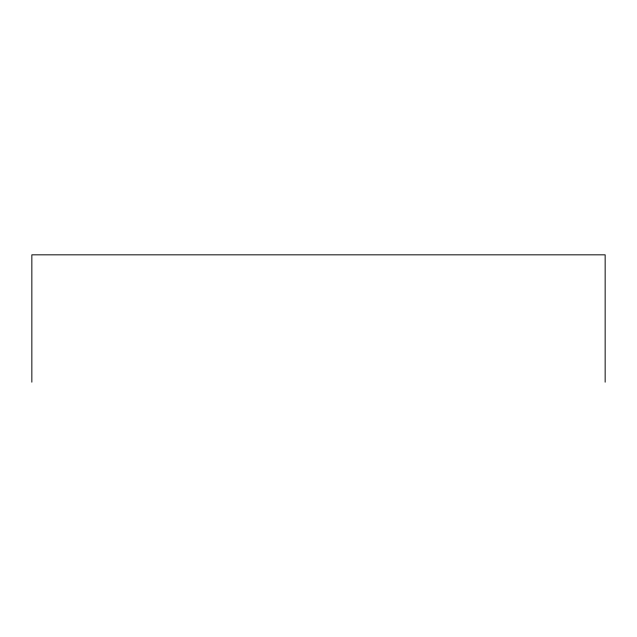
<?xml version="1.0" encoding="UTF-8"?>
<svg xmlns="http://www.w3.org/2000/svg" width="637" height="637" viewBox="0 0 637 637"><rect width="100%" height="100%" fill="white"/><g stroke="black" fill="none" stroke-linecap="round" stroke-linejoin="round"><path stroke-width="0.96" d="M605.15 382.168L605.15 254.832L31.85 254.832L31.85 382.168"/></g></svg>
